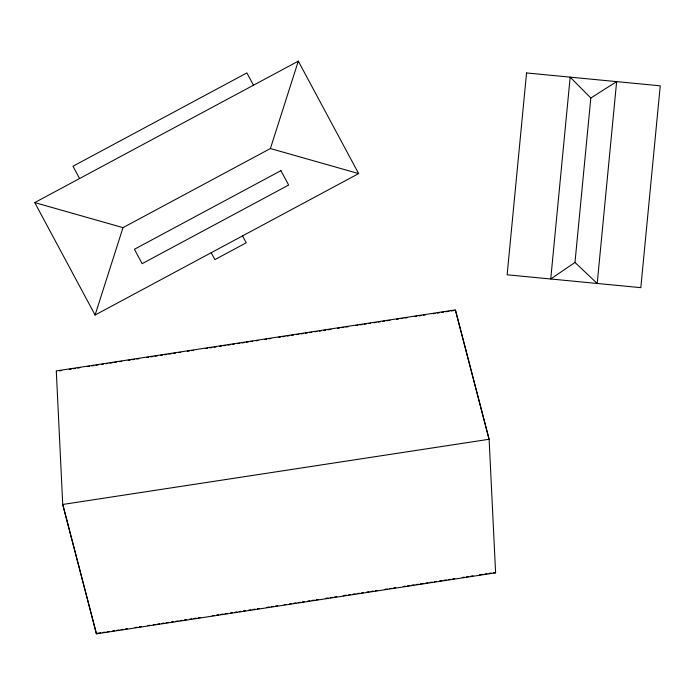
<?xml version="1.0" encoding="UTF-8"?>
<svg xmlns="http://www.w3.org/2000/svg" width="695" height="695" viewBox="0 0 695 695"><rect width="100%" height="100%" fill="white"/><g stroke="black" fill="none" stroke-linecap="round" stroke-linejoin="round"><path stroke-width="1.04" d="M574.982 262.432L590.811 98.03L570.169 77.154L550.735 278.99L574.982 262.432L597.205 283.464L616.639 81.628L590.811 98.03M95.093 315.026L122.998 227.639L270.398 148.539L358.646 173.594L298.303 61.151L34.75 202.584L95.093 315.026L358.646 173.594M270.398 148.539L298.303 61.151M56.243 370.921L455.399 309.883L489.115 439.266L495.605 572.819L96.449 633.849L62.732 504.466L56.304 371.347M59.527 370.852L61.673 370.531M69.187 369.375L71.333 369.054M73.479 368.724L75.625 368.393M77.77 368.063L79.916 367.742M87.422 366.586L89.568 366.265M91.714 365.935L93.86 365.605M96.006 365.275L98.151 364.945M101.374 364.458L103.52 364.128M105.666 363.798L107.812 363.476M109.958 363.146L112.103 362.816M114.249 362.486L116.395 362.156M119.618 361.669L121.764 361.339M128.201 360.358L130.347 360.027M132.493 359.697L134.639 359.367M136.785 359.046L138.93 358.716M146.436 357.569L148.582 357.239M150.728 356.909L152.874 356.578M155.028 356.257L157.174 355.927M160.389 355.432L162.534 355.102M164.68 354.78L166.826 354.45M168.972 354.12L171.118 353.79M173.263 353.46L175.409 353.138M178.632 352.643L180.778 352.313M187.216 351.331L189.361 351.001M191.507 350.671L193.653 350.349M205.459 348.543L207.605 348.212M209.751 347.882L211.897 347.561M214.043 347.231L216.188 346.901M219.403 346.405L221.549 346.084M223.694 345.754L225.84 345.424M227.986 345.094L230.132 344.763M232.278 344.442L234.423 344.112M237.647 343.617L239.792 343.287M241.938 342.965L244.084 342.635M246.23 342.305L248.376 341.975M250.521 341.653L252.667 341.323M255.89 340.828L258.036 340.498M264.474 339.516L266.619 339.186M268.765 338.865L270.911 338.535M278.417 337.388L280.563 337.058M282.709 336.728L284.854 336.397M287 336.067L289.146 335.746M291.301 335.416L293.446 335.086M296.661 334.599L298.807 334.269M300.952 333.939L303.098 333.609M305.244 333.279L307.39 332.957M309.536 332.627L311.681 332.297M314.905 331.802L317.05 331.48M319.196 331.15L321.342 330.82M323.488 330.49L325.634 330.168M327.779 329.838L330.994 329.343M337.44 328.361L339.586 328.031M341.732 327.701L343.877 327.371M346.023 327.05L348.169 326.719M355.675 325.573L357.821 325.243M359.967 324.913L362.112 324.582M364.258 324.261L366.404 323.931M368.55 323.601L370.696 323.271M373.919 322.784L376.065 322.454M378.21 322.124L380.356 321.794M382.502 321.472L384.648 321.142M386.794 320.812L390.017 320.317M396.454 319.335L398.6 319.005M400.746 318.684L402.892 318.353M405.037 318.023L407.183 317.693M414.689 316.546L416.835 316.216M418.981 315.886L421.127 315.565M423.272 315.235L425.427 314.905M432.933 313.758L435.079 313.428M437.224 313.097L439.37 312.776M441.516 312.446L443.662 312.116M445.808 311.786L449.031 311.299M451.177 310.969L455.468 310.309L489.072 439.275L62.732 504.466L96.449 633.849M96.379 633.423L100.671 632.763M102.817 632.441L104.962 632.111M107.108 631.781L109.254 631.451M112.477 630.964L114.623 630.634M116.769 630.304L118.915 629.974M121.06 629.653L123.206 629.322M125.352 628.992L127.498 628.662M135.012 627.516L137.158 627.185M139.304 626.864L141.45 626.534M147.887 625.543L150.033 625.222M153.248 624.727L155.393 624.397M157.539 624.067L159.694 623.745M161.839 623.415L163.985 623.085M166.131 622.755L168.277 622.433M171.491 621.938L173.637 621.608M175.783 621.278L177.929 620.956M180.075 620.626L182.22 620.296M184.366 619.966L186.512 619.645M189.735 619.149L191.881 618.819M194.027 618.489L196.172 618.168M198.318 617.838L200.464 617.507M212.27 615.701L214.416 615.379M216.562 615.049L218.708 614.719M220.854 614.389L222.999 614.059M225.145 613.737L227.291 613.407M230.505 612.912L232.651 612.582M234.797 612.26L236.943 611.93M239.089 611.6L241.235 611.27M243.38 610.948L245.526 610.618M248.749 610.123L250.895 609.793M253.041 609.472L255.187 609.141M257.332 608.811L259.478 608.481M266.993 607.334L269.139 607.004M271.285 606.683L273.43 606.353M275.576 606.023L277.722 605.693M284.159 604.711L286.305 604.381M289.52 603.885L291.665 603.564M293.811 603.234L295.966 602.904M298.112 602.574L300.257 602.252M302.403 601.922L304.549 601.592M307.763 601.097L309.909 600.775M312.055 600.445L314.201 600.115M316.347 599.785L318.492 599.464M326.007 598.308L328.153 597.987M330.299 597.657L332.445 597.326M334.59 596.996L336.736 596.666M343.174 595.684L346.397 595.189M348.543 594.868L350.688 594.538M352.834 594.208L354.98 593.878M357.126 593.556L359.272 593.226M361.417 592.896L363.563 592.566M366.778 592.079L368.923 591.749M371.069 591.419L373.215 591.089M375.361 590.767L377.507 590.437M385.021 589.291L387.167 588.96M389.313 588.63L391.459 588.3M393.605 587.97L395.75 587.649M403.265 586.493L405.411 586.172M407.557 585.842L409.703 585.511M411.848 585.181L413.994 584.86M416.14 584.53L418.286 584.2M420.432 583.87L423.646 583.383M425.792 583.053L427.938 582.723M430.092 582.393L432.238 582.071M434.384 581.741L436.53 581.411M439.744 580.916L441.89 580.594M444.036 580.264L446.181 579.934M448.327 579.604L450.473 579.274M452.619 578.952L454.765 578.622M462.279 577.476L464.425 577.145M466.571 576.815L468.717 576.485M470.863 576.164L473.008 575.834M479.446 574.852L482.669 574.357M484.815 574.027L486.96 573.696M489.106 573.375L491.252 573.045M493.398 572.715L495.605 572.819M34.75 202.584L122.998 227.639M253.475 85.207L246.881 72.914L72.984 166.235L79.578 178.528M242.538 235.9L246.239 242.79L214.894 259.609L211.202 252.719M526.558 72.949L507.133 274.794L640.816 287.661L660.25 85.824L526.558 72.949M280.91 170.649L134.413 249.27L142.136 263.674L288.642 185.052L280.91 170.649"/></g></svg>
